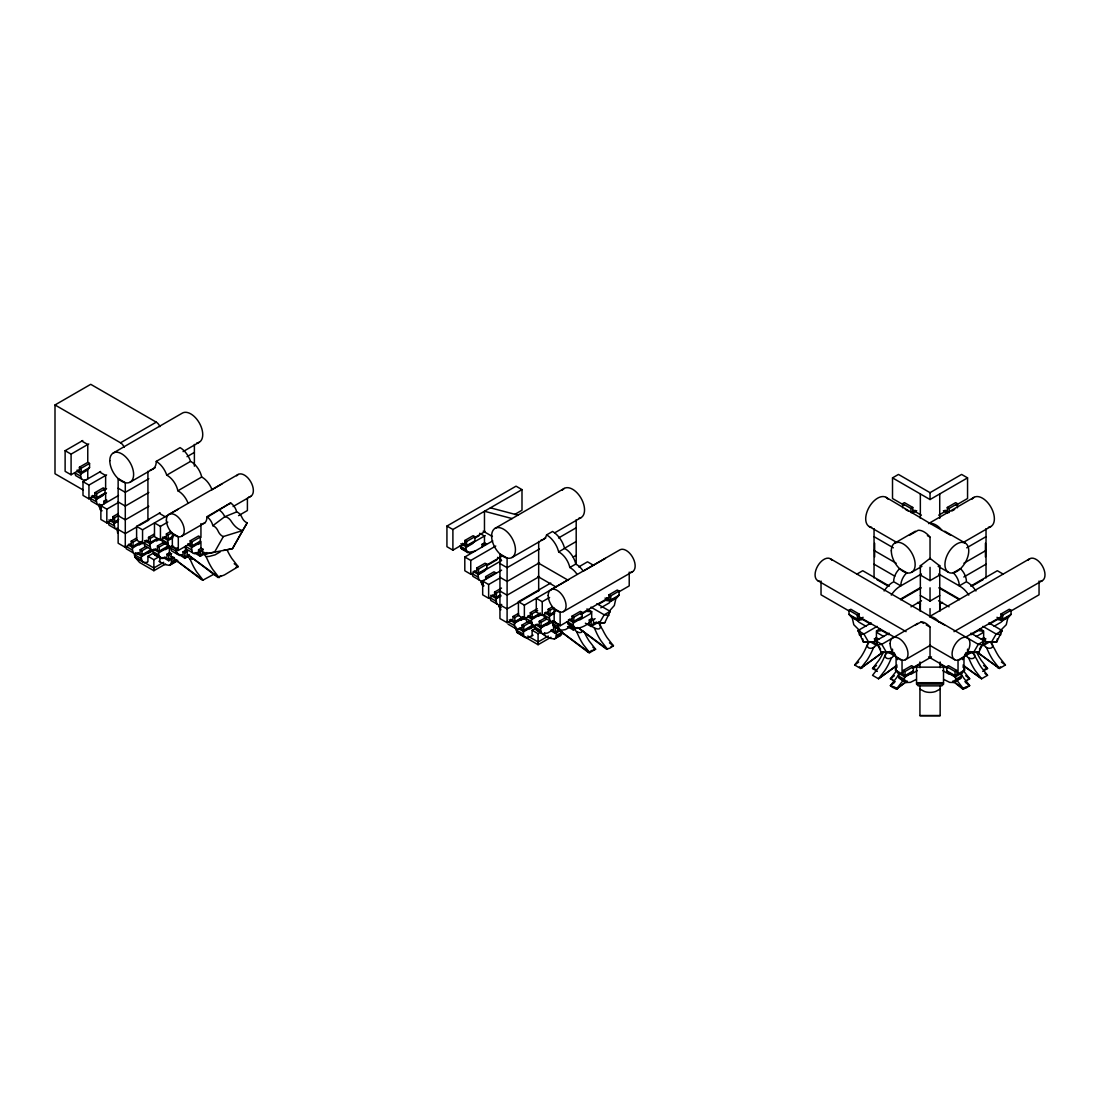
<?xml version="1.0" encoding="UTF-8"?>
<svg xmlns="http://www.w3.org/2000/svg" width="1100" height="1100" viewBox="0 0 1100 1100"><rect width="100%" height="100%" fill="white"/><g stroke="black" fill="none" stroke-linecap="round" stroke-linejoin="round"><path stroke-width="1.5" d="M997.343 638.825L996.751 641.919L986.617 642.263L996.751 641.919L1002.114 630.561L988.872 622.93M877.016 641.575L877.016 645.7L869.866 641.575L867.721 643.967C865.425 649.866 874.431 649.33 875.834 645.013M889.529 651.544L894.891 654.638L894.891 656.013L887.741 651.888L885.582 654.28C883.3 660.192 892.306 659.643 893.695 655.325M604.794 622.696L594.66 623.04L604.794 622.696L610.156 611.352L596.888 603.694M965.979 652.575L962.679 659.656M978.876 652.231L968.756 652.575L978.876 652.231L984.239 640.888L970.901 633.188M158.881 561.234L164.601 564.534L169.606 565.359L171.036 564.121L171.751 559.034M543.675 634.879L549.395 638.179L554.4 639.004L555.83 637.766L556.545 632.679M554.4 639.004L560.354 635.566L562.499 631.991L556.545 635.429M943.759 679.415L949.699 682.385L953.865 682.495L955.652 679.401L955.652 676.651L950.881 673.901M953.865 682.495L961.015 677.916L961.606 673.214M582.752 630.768C581.35 634.576 575.658 631.909 574.406 629.227M867.721 643.967L865.343 649.192A38.679 22.33 -60 0 1 861.039 656.837L854.659 665.005L860.612 668.456L883.176 652.08M873.675 647.405L871.296 652.63A38.679 22.33 -60 0 1 866.992 660.275L860.612 668.456L883.204 651.846M885.582 654.28L883.218 659.519A38.679 22.33 -60 0 1 878.9 667.15L872.534 675.331L878.487 678.769L895.702 666.435M891.55 657.717L889.171 662.956A38.679 22.33 -60 0 1 884.854 670.587L878.487 678.769L897.091 665.101M970.544 651.544L965.181 654.638L965.181 656.013L972.331 651.888L976.855 659.519A38.679 22.33 60 0 0 981.173 667.15L987.539 675.331L981.585 678.769L964.37 666.435M983.056 641.575L983.056 645.7L990.192 641.575L994.73 649.192A38.679 22.33 60 0 0 999.034 656.837L1005.414 665.005L999.446 668.456L976.896 652.08M202.428 523.751A12.636 7.301 60 0 0 206.896 517.399L230.643 502.934A9.474 5.473 60 0 1 236.679 511.913A6.944 4.015 60 0 1 241.931 517.357A6.944 4.015 60 0 0 247.184 522.803L242.688 530.516L223.355 536.553L214.583 552.118L205.7 553.877L201.272 551.32M247.184 522.803L232.458 548.68L223.575 550.44M599.431 623.04L604.189 614.79L610.156 611.352L608.561 614.102M973.514 652.575L978.285 644.325L984.239 640.888M979.481 649.138L981.062 646.388M991.389 642.263L996.16 634.013L1002.114 630.561L1000.519 633.311M896.775 670.587L890.395 678.769L895.221 681.739M902.729 680.9L896.362 689.081L892.21 687.143L890.395 685.644L896.775 677.462A38.679 22.33 -60 0 0 898.329 674.987M79.42 469.961L79.42 467.211L87.766 462.399L89.554 463.43L89.554 467.555L87.161 470.305L81.208 473.743L76.917 471.268M94.916 495.413L94.916 492.663L103.249 487.85L105.036 488.881L105.036 493.006L102.657 495.756L96.704 499.194L91.341 496.1M157.85 538.629L150.301 543.895L144.595 540.595M167.585 543.551L167.585 546.315L165.192 549.065L159.239 552.502L153.519 549.202M190.218 543.551L190.218 540.801L198.55 535.989L200.337 537.02L200.337 541.145L197.959 543.895L192.005 547.346L187.715 544.857M464.805 543.263L464.805 540.499L473.151 535.686L474.939 536.717L474.939 540.842L472.546 543.606L466.592 547.044L460.873 543.744M476.726 570.763L476.726 568.013L485.059 563.2L486.846 564.231L486.846 568.356L484.467 571.106L478.514 574.558L473.151 571.45M532.111 622.696L532.111 625.446L529.732 628.196L523.779 631.648L518.224 628.43M572.027 618.915L572.027 616.165L580.36 611.352L582.148 612.384L582.148 616.509L579.769 619.259L573.815 622.696L568.452 619.602M608.96 597.589L608.96 594.839L617.293 590.026L619.08 591.058L619.08 595.183L616.701 597.933L610.748 601.37L605.027 598.07M903.224 673.214L903.224 670.464L911.57 665.651L913.357 666.683L913.357 670.808L910.979 673.558L905.011 676.995L897.875 672.87L895.482 670.12L895.482 665.995L897.27 667.026M1000.918 616.811L1000.918 614.061L1009.264 609.249L1011.051 610.28L1011.051 614.405L1008.659 617.155L1002.705 620.592L996.985 617.293M962.803 667.026L964.59 665.995L964.59 670.12L962.197 672.87L955.048 676.995L949.094 673.558L946.715 670.808L946.715 666.683L948.503 665.651L956.835 670.464L956.835 673.214M943.511 684.09L941.834 685.864L918.239 685.864L916.561 684.09L916.561 667.15L943.511 667.15L943.511 684.09L916.561 684.09M920.343 565.881L930.036 558.374L939.73 565.881M610.156 610.197L614.322 605.509L616.11 597.589L610.156 601.026A1.691 0.976 -60 0 1 608.96 603.102L600.793 607.819M906.964 680.941L896.362 689.081L906.895 681.45M894.383 675.716L890.395 678.769L892.801 679.539M894.383 682.591L890.395 685.644L892.801 686.414M909.398 535.315L918.129 530.283A16.844 9.721 60 0 1 930.036 537.158L930.036 559.048M915.503 625.02L921.099 621.954A12.636 7.301 60 0 1 930.036 627.11L930.036 657.731M230.725 503.649L230.643 502.934L206.896 516.725A9.474 5.473 60 0 1 212.85 525.676L224.771 516.725L236.679 511.913M854.659 665.005L858.646 662.076M876.521 665.514L872.534 668.456L877.346 671.426M1000.12 630.877L1006.28 624.717L1008.067 616.811L1002.114 620.249A1.691 0.976 -60 0 1 1000.918 622.311L994.111 626.244M220.248 551.856L215.022 554.868L209.055 556.449L206.071 556.614L203.913 554.221M940.143 689.123L935.481 691.556A14.974 12.458 0 0 1 924.591 691.556L919.93 689.123M214.005 574.159L203.046 580.071L201.836 579.837L171.16 556.627L171.16 553.877L169.373 552.846L169.373 545.971M83.091 489.954L55 473.743L55 404.965L90.736 384.326L156.269 422.152A5.912 3.41 60 0 1 159.885 426.663M79.901 469.686L71.088 474.774L65.12 471.336L65.12 450.697L82.775 440.522M65.12 450.697L71.088 454.135L88.729 443.96M55 404.965L120.519 442.791L156.269 422.152M79.42 467.211L81.208 468.243L89.554 463.43M113.286 452.98L182.394 413.078A16.844 9.721 60 0 1 200.269 424.751A16.844 9.721 60 0 1 196.776 443.025M89.554 467.555L81.208 472.368L77.124 470.016M85.03 470.855L87.972 469.15M94.834 495.454L88.949 498.85L82.995 495.413L82.995 481.649L100.636 471.474M82.995 481.649L88.949 485.086L106.59 474.911M94.916 492.663L96.704 493.694L105.036 488.881M103.661 490.366L106.59 488.661M150.301 469.851A16.844 9.721 60 0 0 156.269 461.381L180.097 447.618A16.541 9.543 60 0 1 190.561 461.381A15.606 9.006 60 0 1 201.712 477.015A15.606 9.006 60 0 1 211.915 489.486M105.036 493.006L96.704 497.819L92.606 495.454M106.466 492.869L96.099 498.85L97.089 504.46M130.144 482.158L155.127 467.734M183.067 451.605L199.238 442.269M103.84 504.006L103.84 501.256L106.631 499.647M114.18 518.678L106.824 522.926L100.87 519.489L100.87 505.725L118.511 495.536M148.816 478.734L125.29 492.319L118.14 488.194M187.041 456.665L194.384 452.416M100.87 505.725L106.824 509.163L118.58 502.37M156.269 461.381A16.541 9.543 60 0 1 166.746 475.145L190.561 461.381M148.816 492.484L125.29 506.069L118.14 501.944M112.777 519.489L112.777 516.739L118.346 513.521M112.777 516.739L114.565 517.77L118.731 515.35M118.731 519.489L114.565 521.895L110.481 519.53M118.195 520.479L113.974 522.926L114.964 528.536M108.845 519.97L114.565 523.27L118.14 521.207M148.816 506.248L125.29 519.832L118.14 515.694M166.746 475.145A15.606 9.006 60 0 1 177.884 490.779L201.712 477.015M154.083 534.16L148.514 537.364L148.514 540.114L142.56 543.551L136.606 540.114L136.606 526.364L160.132 512.779M137.046 526.79L125.29 533.582L118.14 529.457M139.989 525.099L148.816 519.998M169.001 514.374L238.109 474.471M136.606 526.364L142.56 529.801L177.994 509.341M211.819 489.816L222.104 483.876M131.244 543.895L131.244 541.145L136.799 537.941M131.244 541.145L133.031 542.176L137.197 539.77M166.32 536.717L160.435 540.114L154.481 536.676L154.481 522.926L160.435 526.364L167.791 522.115M125.29 547.346L125.29 482.68L118.14 478.555L118.14 543.207L125.29 547.346L131.175 543.95M133.623 546.659L138.394 543.895A1.691 0.976 -60 0 0 139.59 544.582L142.271 543.043M128.15 544.857L133.031 547.69L138.985 544.239L141.377 541.489L133.031 546.315L129.016 543.991M141.969 542.864L139.59 544.582M148.514 537.364L150.301 538.395L154.481 535.989M157.259 538.519L150.301 542.52L146.218 540.169M154.481 540.801L149.71 543.551L150.7 549.175M166.389 536.676L166.389 533.926L170.555 531.52M140.181 552.502L140.181 549.752L145.736 546.535M159.417 539.33L156.86 540.801A1.691 0.976 -60 0 1 155.664 540.114M166.389 533.926L168.176 534.957L172.343 532.551M140.181 549.752L141.969 550.784L147.524 547.566M173.731 535.879L168.176 539.082L164.093 536.731M157.451 548.721L157.451 545.971L164.409 541.956M172.343 537.364L167.585 540.114L168.575 545.737M162.456 537.158L168.176 540.457L172.947 537.707M135.657 552.64L141.969 556.284L147.922 552.846L150.301 550.096L141.969 554.909L137.954 552.585M152.831 549.67A1.691 0.976 -60 0 1 151.8 550.949L148.225 553.011L152.089 551.127A1.691 0.976 -60 0 0 153.12 549.835M157.451 545.971L159.239 547.002L166.196 542.987M181.637 536.25L205.164 522.679M233.104 506.55L250.745 496.361M147.922 561.784L147.922 556.284L153.876 552.846M167.585 546.315L159.239 551.127L155.155 548.763M163.419 549.409L158.647 552.159L158.647 554.909L160.792 558.484L165.797 557.659M148.019 556.339L153.876 559.721L159.486 556.49M166.98 556.971L166.98 554.221L169.881 552.544M166.98 554.221L168.767 555.252L171.669 553.575M190.218 540.801L192.005 541.832L200.337 537.02M178.31 550.44L178.31 536.676L172.343 533.239L172.343 547.002L178.31 550.44L191.538 542.795M238.576 515.639L247.404 510.538L247.404 498.314M163.694 562.306L153.876 567.971L134.819 556.971L139.59 562.471L153.876 570.721L165.605 563.956M173.113 556.875L168.767 559.377L164.684 557.013M200.337 541.145L192.005 545.957L187.921 543.606M183.067 554.565L183.067 551.815L185.873 550.192M196.171 544.239L191.414 547.002L192.404 552.612M163.061 557.452L168.767 560.752L174.405 557.507M183.067 551.815L184.855 552.846L187.66 551.224M171.751 561.784L175.725 559.487M172.755 562.444L176.729 560.148M171.036 564.121L177.65 560.299M169.606 565.359L177.554 560.78M189.062 554.538L184.855 556.971L180.771 554.606M198.55 552.502L198.55 549.752L201.41 548.102M176.124 552.379L184.855 558.346L189.145 555.871M198.55 549.752L200.337 550.784L203.197 549.134M200.31 551.485L194.384 553.754L186.45 549.175L185.446 546.301L191.414 549.752M204.627 552.434L200.337 554.909L196.254 552.544M194.631 552.984L200.337 556.284L206.855 552.53M185.446 546.315L185.446 550.44L187.234 551.471L187.234 554.221L217.91 577.431L220.701 575.822M466.125 542.493L452.897 550.138L446.93 546.7L446.93 526.061L516.038 486.172L521.991 489.61L521.991 510.235L514.635 514.484M446.93 526.061L452.897 529.499L521.991 489.61M464.805 540.499L466.592 541.53L474.939 536.717M474.953 537.405L485.237 531.465M474.939 538.092L479.105 535.686M495.096 528.33L564.204 488.441M474.939 540.842L466.592 545.669L462.509 543.304M485.224 535.59L466.001 546.7L466.001 549.45L467.789 552.544L474.939 551.169M482.075 547.044L482.075 544.294L484.756 542.74M486.544 543.771L483.862 545.325L482.075 544.294M476.644 570.817L470.759 574.214L464.805 570.763L464.805 557.013L492.745 540.884M464.805 557.013L470.759 560.45L495.756 546.026M476.726 568.013L478.514 569.044L486.846 564.231M486.929 564.877L501.641 556.38M486.97 565.538L496.966 559.763M486.846 568.356L478.514 573.183L474.416 570.817M501.614 560.533L477.909 574.214L478.899 579.824M541.049 540.059A16.844 9.721 60 0 0 546.604 534.902L552.558 531.465A18.054 10.422 60 0 1 563.53 545.023L564.644 548.419A15.606 9.006 60 0 1 575.781 564.053A15.606 9.006 60 0 1 582.739 570.433M511.954 557.521L545.765 537.996M554.579 532.909L581.048 517.619M485.65 576.62L493.996 571.808L495.784 572.839L487.438 577.651L485.65 576.62L485.65 579.37M495.99 594.041L488.634 598.276L482.68 594.839L482.68 581.089L501.614 570.158M539.44 548.996L507.1 567.669L499.95 563.544M558.553 537.969L576.194 527.78M482.68 581.089L488.634 584.526L500.39 577.734M539.44 562.76L507.1 581.433L499.95 577.308M564.438 548.322L576.194 541.53M576.785 573.884A15.606 9.006 60 0 0 569.827 567.49A15.606 9.006 60 0 0 558.69 551.856L564.644 548.419M494.587 594.839L494.587 592.089L501.545 588.074M494.587 592.089L496.375 593.12L500.541 590.714M500.541 594.839L496.375 597.245L492.291 594.894M500.225 595.719L495.784 598.276L496.774 603.9M490.655 595.32L496.375 598.62L501.146 595.87M539.44 576.51L507.1 595.183L499.95 591.058M573.251 556.985L576.194 555.294M569.827 567.49L575.781 564.053M530.255 615.519L524.37 618.915L518.416 615.477L518.416 601.714L550.756 583.041M578.696 566.926L587.51 561.825L593.477 565.263M539.44 590.274L507.1 608.946L499.95 604.821M550.811 589.724L619.919 549.835A12.636 7.301 60 0 1 633.325 558.594A12.636 7.301 60 0 1 630.699 572.289M518.416 601.714L524.37 605.165L568.631 579.604M583.179 571.202L605.385 558.388M507.1 622.696L507.1 558.044L499.95 553.919L499.95 618.571L507.1 622.696L512.985 619.3L513.054 616.509L518.609 613.305M513.054 616.509L514.841 617.54L519.007 615.134M548.13 612.081L542.245 615.477L536.291 612.04L536.291 598.276L542.245 601.714L549.601 597.479M530.324 615.477L530.324 612.727L537.281 608.712M519.007 619.946L514.25 622.696L515.24 628.32M509.286 619.836L514.841 623.04L520.795 619.602L523.188 616.852L514.841 621.665L510.826 619.341M525.621 617.513L521.4 619.946A1.691 0.976 -60 0 1 520.204 619.259L519.901 619.094A1.691 0.976 -60 0 0 521.098 619.781L523.916 618.145M530.324 612.727L532.111 613.759L537.68 610.541M532.716 618.227L537.474 615.477A1.691 0.976 -60 0 0 538.67 616.165L541.489 614.543M548.199 612.04L548.199 609.29L552.365 606.884M521.991 627.852L521.991 625.102L528.935 621.087M527.835 616.784L532.111 619.259L538.079 615.821L540.457 613.071L532.111 617.884L528.027 615.533M548.199 609.29L549.986 610.321L554.152 607.915M521.991 625.102L523.779 626.134L530.723 622.132M523.05 627.248L517.22 629.461L508.09 624.195M555.541 611.229L549.986 614.446L545.902 612.081M532.111 625.446L523.779 630.259L519.764 627.949M539.261 624.071L539.261 621.321L546.219 617.306M550.577 614.79L552.97 613.415M527.945 628.54L523.188 631.304L523.902 636.391L527.477 637.766L533.115 635.195M544.624 612.727L549.986 615.821L554.757 613.071M535.576 625.515L530.324 628.54A1.691 0.976 -60 0 1 529.141 627.852L528.839 627.688A1.691 0.976 -60 0 0 530.035 628.375L533.967 626.106M539.261 621.321L541.049 622.352L546.618 619.149M563.447 611.614L632.555 571.725M532.111 635.773L532.111 630.259L534.737 628.746M535.329 624.553L541.049 627.852L547.002 624.415L549.395 621.665L541.049 626.477L536.965 624.126M552.846 621.734L547.607 624.759A1.691 0.976 -60 0 1 546.411 624.071L540.457 627.509L541.173 632.61L542.602 633.848L547.607 633.023L553.259 629.75M532.207 630.314L538.079 633.71L541.007 632.005M572.027 616.165L573.815 617.196L582.148 612.384M608.96 594.839L610.748 595.87L619.08 591.058M560.12 625.79L560.12 612.04L554.152 608.602L554.152 622.352L560.12 625.79L571.876 618.998M580.69 613.91L610.101 596.929M618.915 591.841L629.214 585.901L629.214 572.138M580.759 614.556L586.327 611.352L591.69 611.696L591.69 619.712M598.441 604.354L605.385 600.339L610.156 601.026M548.336 636.034L538.079 641.96L527.808 636.034M559.364 629.668L555.349 631.991L551.265 629.626M582.148 616.509L573.815 621.321L569.731 618.97M619.08 595.183L610.748 599.995L606.664 597.644M574.406 621.665L579.178 618.915A1.691 0.976 -60 0 0 580.36 619.602L589.902 614.102A1.691 0.976 -60 0 0 591.085 612.04M551.059 630.877L555.349 633.366L560.904 630.149M516.038 627.165L516.752 632.266L538.079 644.71L550.935 637.285M571.134 626.312L565.469 629.571L560.477 630.396L553.08 625.721L552.365 620.634L558.924 624.415M555.83 637.766L561.784 634.329M589.298 622.696L589.298 619.946L591.979 618.406M567.504 626.615L573.224 629.915L577.39 627.509M589.298 619.946L591.085 620.977L595.114 618.654M590.329 622.105C583.784 627.22 574.214 632.005 567.861 623.618L567.256 621.665L573.224 625.102L575.011 628.196M591.085 625.102L596.447 622.009M585.365 623.178L591.085 626.477L599.431 621.665M584.898 633.421A38.679 22.33 60 0 0 589.201 641.053L595.581 649.234L589.627 652.671L557.727 629.227L588.404 652.451L591.979 650.389M904.049 505.175L892.513 498.506L892.513 477.868L898.466 474.43L930.036 492.663L961.606 474.43L967.56 477.868L967.56 498.506L956.01 505.175M902.633 507.788L902.633 503.663L904.42 502.631L912.766 507.444L912.766 510.194M902.633 503.663L910.979 508.475L912.766 507.444M892.513 477.868L930.036 499.538L967.56 477.868M915.062 510.249L910.979 512.6L910.979 508.475M912.409 513.15L916.699 510.675M938.699 515.171L947.361 510.166L947.306 507.444L955.652 502.631L957.44 503.663L957.44 507.788M947.306 507.444L949.094 508.475L957.44 503.663M894.809 543.084L915.351 531.217M928.551 523.6L974.036 497.337M951.871 511.005L954.662 509.396M856.763 574.173L862.73 570.721L889.405 586.121M911.652 572.261L921.924 566.335M963.009 542.616L990.88 526.529M863.088 617.293L857.367 620.592L851.414 617.155L849.021 614.405L849.021 610.28L850.809 609.249L859.155 614.061L859.155 616.811M921.415 573.994L899.951 586.369A18.824 10.863 -60 0 0 891.275 595.1M966.735 547.814L986.026 536.676M849.021 610.28L857.367 615.092L859.155 614.061M860.09 617.65L857.367 619.217L849.021 614.405M920.343 575.025L930.036 580.621L939.73 575.025M901.216 598.716L920.054 587.84M900.639 599.734L921.25 587.84M963.944 563.186L986.026 550.44M871.2 622.93L857.959 630.561L863.321 641.919L873.441 642.263L863.321 641.919L862.73 638.825M877.154 626.368L863.912 634.013L859.155 634.7M910.992 606.829L921.497 600.765M963.82 577.005L986.026 564.19M880 628.842L876.425 630.905L876.425 637.794L874.638 638.825L874.638 641.575M920.343 595.485L930.036 601.081L939.73 595.485M881.196 652.231L891.316 652.575L881.196 652.231L875.834 640.888L889.171 633.188M939.551 604.092L942.521 602.388M970.668 586.121L997.343 570.721L1003.296 574.173M972.702 585.64L983.125 579.631M917.785 623.37L881.787 644.325L877.016 645.013M929.569 616.564L1029.751 558.731M905.383 659.725L930.421 645.26M953.989 631.648L1042.388 580.621M903.224 670.464L905.011 671.495L913.357 666.683M1000.918 614.061L1002.705 615.092L1011.051 610.28M912.354 667.947L931.508 656.893M965.388 637.326L1002.21 616.069M1011.051 610.954L1039.046 594.798L1039.046 581.048M912.766 668.401L919.902 664.276M971.135 634.7L978.285 630.561L983.056 631.249A1.691 0.976 -60 0 1 981.86 633.325L976.305 636.529M989.01 624.374L997.343 619.561L1002.114 620.249M913.357 670.808L905.011 675.62L895.482 670.12M1011.051 614.405L1002.705 619.217L999.982 617.65M909.191 673.901L904.42 676.651L904.42 679.401L906.207 682.495L910.374 682.385L916.314 679.415M917.29 670.601L911.57 673.901A1.691 0.976 -60 0 1 910.374 673.214M981.269 639.169L983.95 637.615M983.056 640.2L985.737 638.646M983.056 644.325L987.071 642.001M946.715 666.683L955.048 671.495L956.835 670.464M964.59 670.12L955.048 675.62L946.715 670.808M955.652 679.401L961.606 675.964M953.26 682.151L956.835 680.089M955.048 681.354L961.015 677.916M953.178 681.45L962.5 688.861L966.075 686.799M998.236 668.223L1000.629 666.848M982.726 671.426L987.539 668.456L981.173 660.275A38.679 22.33 60 0 1 976.855 652.63M964.851 681.739L969.664 678.769L963.298 670.587M235.799 567.421L238.191 566.651L231.825 558.47A38.679 22.33 60 0 1 227.508 550.839M593.175 650.004L595.581 649.234L592.914 647.281M611.05 646.566L613.442 645.796L607.076 637.615A38.679 22.33 60 0 1 602.759 629.984L598.235 622.352M983.95 669.598L987.539 668.456L983.551 665.514M967.271 679.539L969.664 678.769L965.69 675.716M967.271 686.414L969.664 685.644L963.298 677.462A38.679 22.33 60 0 1 961.744 674.987M86.57 479.586L83.586 480.164L75.653 475.571L74.662 472.711L80.616 476.149L81.606 479.022M102.052 505.038L99.083 505.615L91.135 501.022L90.145 498.163L96.099 501.6M155.664 549.752L152.694 550.316L144.746 545.737L143.756 542.864L149.71 546.315M173.539 546.315L170.555 546.879L162.621 542.3L161.631 539.426L167.585 542.864M138.394 553.534L135.41 554.098L126.28 548.831L125.29 545.971L132.44 550.096L133.43 552.956M182.476 554.909L179.492 555.473L171.559 550.894L170.555 548.034L176.522 551.471L177.512 554.331M147.331 562.127L144.347 562.705L135.218 557.425L134.228 554.565L141.377 558.69L142.368 561.55M205.7 553.877L232.458 548.68L242.688 530.516A15.469 8.938 60 0 1 231.811 522.156A8.429 4.867 60 0 0 224.771 516.725A9.405 5.431 60 0 0 218.804 509.85M483.862 580.401L480.893 580.965L472.945 576.386L471.955 573.526L477.909 576.964M501.737 604.477L498.754 605.041L490.82 600.462L489.83 597.589L495.784 601.026M537.474 625.102L534.504 625.68L526.556 621.087L525.566 618.227L531.52 621.665L532.51 624.539M555.349 621.665L552.365 622.243L544.431 617.65L543.441 614.79L549.395 618.227L550.385 621.087M958.031 679.401L959.819 679.058M859.939 630.877L853.793 624.717L852.005 616.811L857.959 620.249L862.73 619.561L871.062 624.374M558.209 635.704L560.354 635.566M919.93 685.795L919.93 715.633L940.143 715.633L940.143 685.795M940.143 715.633L919.93 715.633M916.561 682.715L943.511 682.715M187.839 556.627L189.984 559.02L192.596 559.075M158.647 554.909L152.694 551.471L154.839 555.046L156.984 555.184M540.457 630.259L534.504 626.821L535.219 629.159L538.794 630.534M1000.918 634.7L996.16 634.013L982.919 626.368M983.056 645.013L978.285 644.325L939.345 621.679M608.96 615.477L604.189 614.79L590.92 607.131M962.5 688.861L965.951 688.119L969.664 685.644L965.69 682.591M217.91 577.431L224.4 574.956L238.191 566.651L234.204 563.723M588.404 652.451L589.627 652.671L583.248 644.49A38.679 22.33 60 0 1 578.944 636.859L576.565 631.62M898.466 673.214L899.058 677.916L902.041 679.401M490.421 507.829L518.127 515.158M512.174 518.595L484.467 511.266L484.467 531.905M876.122 669.598L872.534 668.456L878.9 660.275A38.679 22.33 -60 0 0 883.218 652.63M984.239 645.013C985.628 649.33 994.634 649.866 992.351 643.967M966.378 655.325C967.766 659.643 976.773 660.192 974.476 654.28M588.362 623.535C590.865 626.299 601.783 633.614 600.394 624.745M886.036 497.337L930.036 523.408A16.844 9.721 60 0 1 941.944 530.283L950.675 535.315M930.036 608.616L930.036 616.798A12.636 7.301 60 0 1 938.974 621.954L944.57 625.02M945.01 510.249L949.094 512.6L949.094 508.475M943.374 510.675L947.664 513.15M912.711 510.166L921.374 515.171M944.721 531.217L965.264 543.084A16.844 9.721 -60 0 1 959.929 569.181A16.844 9.721 -60 0 1 945.34 560.752A16.844 9.721 -60 0 1 965.264 543.084M930.036 523.408L941.944 530.283M905.41 509.396L908.201 511.005M927.383 535.631L930.036 537.158M869.192 526.529L897.064 542.616M938.149 566.335L948.42 572.261M874.046 536.676L893.338 547.814M938.657 573.994L960.121 586.369A18.824 10.863 60 0 1 968.798 595.1M940.019 587.84L958.856 598.716M874.046 550.44L896.129 563.186M938.822 587.84L959.434 599.734M938.575 600.765L949.08 606.829M874.046 564.19L894.768 576.152M980.072 628.842L983.648 630.905L983.648 637.794L985.435 638.825L985.435 641.575M917.551 602.388L920.521 604.092M876.947 579.631L887.37 585.64M830.321 558.731L930.504 616.564M930.036 616.798L938.974 621.954M921.099 621.954L923.656 623.425M926.2 624.91L930.036 627.11M817.685 580.621L906.084 631.648M929.651 645.26L954.69 659.725M849.021 610.954L821.026 594.798L821.026 581.048M857.862 616.069L894.685 637.326M928.565 656.893L947.719 667.947M888.938 634.7L881.787 630.561L877.016 631.249A1.691 0.976 60 0 0 878.213 633.325L883.768 636.529M940.156 664.276L947.306 668.401M865.961 626.244L859.155 622.311A1.691 0.976 60 0 1 857.959 620.249M942.782 670.601L948.503 673.901A1.691 0.976 60 0 0 949.699 673.214M876.122 637.615L878.804 639.169M874.335 638.646L877.016 640.2M875.834 640.888L881.787 644.325L886.545 652.575M873.001 642.001L877.016 644.325M898.466 675.964L904.42 679.401M903.224 680.089L906.799 682.151M899.058 677.916L905.011 681.354M900.254 679.058L906.207 682.495M859.444 666.848L861.836 668.223M893.997 686.799L897.572 688.861M483.203 531.176L492.401 536.498M538.175 562.925L568.123 580.209M479.696 533.28L484.467 536.03L484.467 542.919L486.255 543.95M537.845 576.482L556.27 587.125M497.571 557.356L501.146 559.419M586.919 608.946L591.69 611.696M591.69 618.571L593.477 619.602L593.477 622.352M466.001 549.45L460.047 546.013L461.835 549.106L467.789 552.544M460.639 547.951L469.576 552.888M567.861 623.618L576.799 628.54M569.14 626.189L573.224 628.54M483.271 583.495L480.893 582.12L483.038 585.695M552.365 623.384L558.332 626.821L560.477 630.396M481.607 584.457L483.986 585.832M553.08 625.721L559.048 629.159M501.146 607.571L498.754 606.196L500.899 609.771M535.219 629.159L541.173 632.61M536.649 630.396L542.602 633.848M507.1 621.321L514.25 625.446M516.038 629.915L523.188 634.054M525.332 637.629L516.752 632.266M81.799 441.072L87.766 444.51L87.766 462.399M99.674 472.024L105.627 475.461L105.627 489.225M159.239 513.288L165.192 516.739M107.415 501.256L105.627 500.225L105.627 493.35M103.84 501.256L105.627 502.288M101.461 505.381L99.083 504.006L100.073 509.63L102.052 510.771M171.394 545.751L177.114 549.065L177.114 547.69M99.083 506.756L101.461 508.131M113.974 525.676L108.02 522.239L109.01 525.099L116.944 529.691M158.166 555.871L162.938 558.621M153.409 553.809L159.363 557.246M154.839 555.046L160.792 558.484M1001.426 662.076L1005.414 665.005M976.869 651.846L999.446 668.456L993.08 660.275A38.679 22.33 60 0 1 988.776 652.63L986.398 647.405M984.885 673.379L987.539 675.331M962.981 665.101L981.585 678.769L975.205 670.587A38.679 22.33 60 0 1 970.901 662.956L968.523 657.717M609.469 642.868L613.442 645.796L609.73 648.271L606.279 649.014L578.27 627.811M578.256 627.743L607.489 649.234L601.123 641.053A38.679 22.33 60 0 1 596.805 633.421L594.44 628.183M187.234 554.221L219.134 577.651L212.754 569.484A38.679 22.33 60 0 1 208.45 561.839L206.071 556.614M171.16 556.627L203.046 580.071L196.68 571.89A38.679 22.33 60 0 1 192.363 564.245L189.984 559.02M953.095 680.941L963.71 689.081L957.344 680.9M897.394 659.656L894.094 652.575M879.01 646.388L880.591 649.138M868.684 642.263L863.912 634.013L857.959 630.561L861.135 636.075M558.69 551.856L557.576 548.46A18.054 10.422 60 0 0 546.604 534.902M117.659 533.17L116.944 528.082M1002.705 615.092L1002.705 620.592M986.026 528.66L986.026 577.954M985.435 543.221L985.435 556.971M967.56 649.138L967.56 651.888M963.985 670.464L963.985 656.7L958.031 660.138L958.031 673.901M955.048 671.495L955.048 676.995M940.143 601.851L940.143 610.624M940.143 661.994L940.143 667.7M939.73 493.941L939.73 518.334M939.73 565.469L939.73 611.174M930.036 492.663L930.036 499.538M930.036 567.339L930.036 580.621M930.036 587.799L930.036 601.081M920.343 493.941L920.343 518.334M920.343 565.469L920.343 611.174M919.93 601.851L919.93 610.624M919.93 661.994L919.93 667.7M905.011 671.495L905.011 676.995M902.041 673.901L902.041 660.138L896.088 656.7L896.088 670.464M892.513 649.138L892.513 651.888M874.638 543.221L874.638 556.971M874.046 528.66L874.046 577.954M857.367 615.092L857.367 620.592M610.748 595.87L610.748 601.37M591.085 620.977L591.085 626.477M576.194 519.75L576.194 564.465M573.815 617.196L573.815 622.696M573.224 622.352L573.224 625.102M573.224 625.79L573.224 629.915M558.332 624.071L558.332 626.821M555.349 633.366L555.349 627.852L553.561 626.821L553.561 629.571M549.986 610.321L549.986 615.821M549.395 615.477L549.395 618.227M544.624 632.679L544.624 635.429M542.245 601.714L542.245 615.477M541.049 622.352L541.049 627.852M538.67 541.42L538.67 590.714M538.079 633.71L538.079 644.71M532.111 613.759L532.111 619.259M531.52 618.915L531.52 621.665M524.37 605.165L524.37 618.915M523.779 626.134L523.779 631.648M514.841 617.54L514.841 623.04M496.375 593.12L496.375 598.62M488.634 584.526L488.634 598.276M478.514 569.044L478.514 574.558M470.759 560.45L470.759 574.214M466.592 541.53L466.592 547.044M452.897 529.499L452.897 550.138M202.73 552.159L202.73 549.409L200.942 548.377L200.942 541.489M200.942 523.614L200.942 537.364M200.337 550.784L200.337 556.284M194.384 444.4L194.384 466.18M192.005 541.832L192.005 547.346M184.855 552.846L184.855 558.346M176.522 548.721L176.522 551.471M168.767 555.252L168.767 560.752M168.176 534.957L168.176 540.457M160.435 526.364L160.435 540.114M159.844 557.659L159.844 561.784M159.239 547.002L159.239 552.502M153.876 559.721L153.876 570.721M150.301 538.395L150.301 543.895M147.922 471.226L147.922 520.52M142.56 529.801L142.56 543.551M141.969 550.784L141.969 556.284M141.377 558.69L141.377 555.94L147.331 552.502A1.691 0.976 -60 0 0 148.514 553.19M133.031 542.176L133.031 547.69M132.44 547.346L132.44 550.096M114.565 517.77L114.565 523.27M106.824 509.163L106.824 522.926M96.704 493.694L96.704 499.194M88.949 485.086L88.949 498.85M87.766 469.274L87.766 478.899M81.208 468.243L81.208 473.743M80.616 473.399L80.616 476.149M71.088 454.135L71.088 474.774M972.139 499.098A16.844 9.721 60 0 1 990.88 507.072A16.844 9.721 60 0 1 988.405 527.285M819.541 581.185A12.636 7.301 -60 0 1 817.685 566.033A12.636 7.301 -60 0 1 831.751 560.051M1028.321 560.051A12.636 7.301 60 0 1 1042.388 566.033A12.636 7.301 60 0 1 1040.531 581.185M871.654 527.285A16.844 9.721 -60 0 1 869.192 507.072A16.844 9.721 -60 0 1 887.934 499.098M884.125 590.975A18.824 10.863 -60 0 1 892.801 582.244M967.271 582.244A18.824 10.863 60 0 1 975.947 590.975M164.601 548.721A1.691 0.976 -60 0 0 165.797 549.409L167.585 548.377A1.691 0.976 -60 0 0 168.767 546.315M223.355 536.553A6.944 4.015 60 0 1 218.103 531.107A6.944 4.015 60 0 0 212.85 525.676M177.884 490.779A15.606 9.006 60 0 1 188.086 503.25M120.519 442.791A5.912 3.41 60 0 1 124.149 447.301M236.679 475.791A12.636 7.301 60 0 1 250.745 481.772A12.636 7.301 60 0 1 248.889 496.939M197.519 544.156A1.691 0.976 -60 0 0 198.55 544.239A3.286 1.897 -60 0 0 199.746 543.373A1.691 0.976 -60 0 0 200.337 541.832M562.306 490.201A16.844 9.721 60 0 1 581.048 498.176A16.844 9.721 60 0 1 578.586 518.389M960.41 568.659L953.26 572.784A11.66 6.724 60 0 1 959.227 585.86L966.378 581.735A11.66 6.724 60 0 0 960.41 568.659M906.799 572.784L899.662 568.659A11.66 6.724 -60 0 0 893.695 581.735L900.845 585.86A11.66 6.724 -60 0 1 906.799 572.784M891.316 550.798A16.844 9.721 60 0 0 909.191 573.031A16.844 9.721 60 0 0 909.191 549.202A16.844 9.721 60 0 0 891.316 550.798M963.325 657.401A12.636 7.301 -60 0 0 967.326 637.835A12.636 7.301 -60 0 0 952.38 651.09A12.636 7.301 -60 0 0 963.325 657.401M890.12 643.624A12.636 7.301 60 0 0 903.526 660.289A12.636 7.301 60 0 0 903.526 642.414A12.636 7.301 60 0 0 890.12 643.624M166.389 520.149A12.636 7.301 60 0 0 179.795 536.827A12.636 7.301 60 0 0 179.795 518.952A12.636 7.301 60 0 0 166.389 520.149M109.808 460.694A16.844 9.721 60 0 0 127.669 482.914A16.844 9.721 60 0 0 127.669 459.099A16.844 9.721 60 0 0 109.808 460.694M548.199 595.513A12.636 7.301 60 0 0 561.605 612.191A12.636 7.301 60 0 0 561.605 594.316A12.636 7.301 60 0 0 548.199 595.513M491.618 536.044A16.844 9.721 60 0 0 509.479 558.277A16.844 9.721 60 0 0 509.479 534.449A16.844 9.721 60 0 0 491.618 536.044"/></g></svg>
